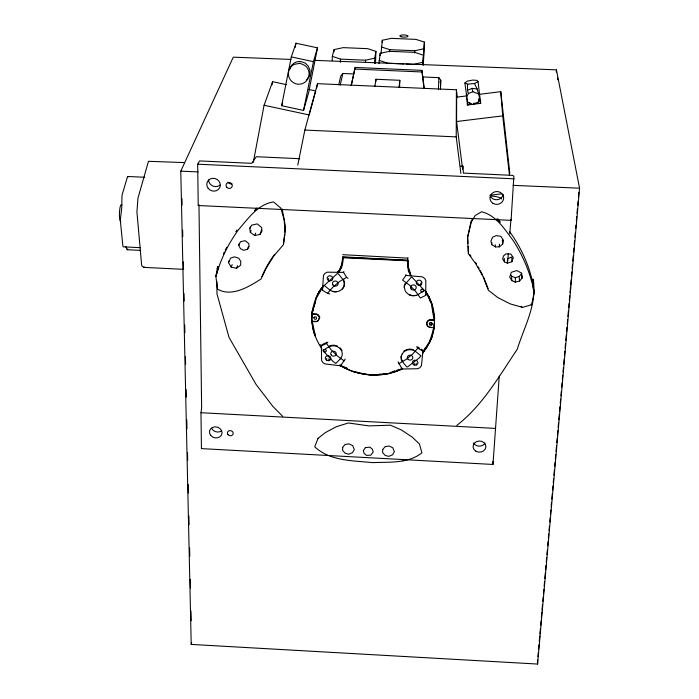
<?xml version="1.0" encoding="UTF-8"?>
<svg xmlns="http://www.w3.org/2000/svg" width="699" height="699" viewBox="0 0 699 699"><rect width="100%" height="100%" fill="white"/><g stroke="black" fill="none" stroke-linecap="round" stroke-linejoin="round"><path stroke-width="1.05" d="M416.193 365.044L417.539 364.013L418.002 362.554L416.927 360.632L414.551 360.168L413.022 361.025L412.296 362.571L412.908 364.135L414.166 365.009L416.193 365.044L416.202 363.297M460.851 173.422L456.229 136.89L456.403 89.769L317.529 83.688L304.851 130.058L297.774 165.147M462.563 168.922L456.587 121.53L456.665 97.152L466.347 95.946M471.056 103.784L467.386 104.999L467.378 100.979L467.386 104.999L480.659 103.356L478.046 81.626L477.172 80.402L472.812 80.07L467.281 81.145L464.896 82.971L466.574 95.256M507.404 263.165L504.477 261.88L502.668 259.041L503.455 256L505.989 253.868L510.82 253.999L513.319 257.564L511.913 261.749L507.404 263.165L507.422 259.897M531.161 280.002L533.04 279.338C537.601 303.82 524.241 326.59 517.26 349.229C499.182 376.088 482.86 405.228 456.823 425.385M425.726 295.389L425.831 280.718L424.87 278.604L422.371 276.848L405.918 275.45L402.554 280.098L409.483 285.14L415.171 290.723L420.344 298.001L425.726 295.389L425.848 294.707M521.9 275.292L522.031 278.202L519.567 280.998L515.32 282.143L515.364 277.704L511.485 276.105L510.436 274.55M311.929 313.842L316.743 313.921L318.517 315.013L319.714 317.084L318.194 320.797L316.464 321.689L312.191 321.566L311.728 320.937L312.235 311.081M467.579 84.168L474.472 83.531L477.172 88.965L479.593 97.904L477.976 102.482L472.463 104.614L467.439 101.967L466.478 97.563L468.33 93.517L467.482 90.32L467.579 84.168L464.896 82.971M491.79 244.694L490.908 241.024L492.612 237.214L496.176 235.598L500.807 236.341L503.586 240.421L502.642 244.108L499.322 246.869L495.381 246.896L491.79 244.694L491.825 242.667M332.226 60.699L332.331 56.331L334.07 49.594L343.253 47.637L367.718 48.677L375.922 51.385L375.503 63.251M334.017 51.752L334.07 49.594M340.413 62.351L340.5 59.127L332.331 56.331M414.166 365.009L414.219 363.2M429.946 325L429.317 323.497L429.806 322.824L431.248 322.51L432.358 323.654L431.694 325.035L429.946 325L430.007 322.947M431.694 325.035L431.755 323.113M440.466 88.913L440.737 80.263L438.867 77.659L422.502 76.942M312.191 321.566L311.728 320.937M365.472 62.351L365.542 60.201L374.76 58.157L375.922 51.385M499.322 246.869L499.409 244.213M374.577 63.513L374.76 58.157M375.913 81.364L375.983 79.258L399.837 80.298L399.531 87.611M378.963 63.592L380.204 53.334L389.465 51.298L414.743 52.373L423.463 55.186L423 65.007M380.125 55.509L380.204 53.334M381.016 53.377L382.318 40.271L391.318 38.349L415.922 39.389L424.407 42.062L423.323 64.876M382.239 42.447L382.318 40.271M440.405 89.455L440.737 80.263L440.064 82.29M312.095 315.057C310.775 327.228 315.485 338.945 321.924 349.019M312.173 312.96C313.432 303.436 316.586 293.65 323.121 286.354M434.35 324.319C434.123 335.083 428.985 344.834 422.668 353.266M434.428 322.23C434.865 311.474 431.921 300.203 425.534 291.431L431.999 304.65L428.968 296.926L425.088 290.435M389.623 51.831L389.701 49.664L381.243 46.912M438.413 89.428L438.867 77.659M408.155 260.019L407.534 260.273L407.622 258.132L408.277 257.957M414.795 52.906L414.9 50.739L423.926 48.729L424.407 42.062M345.21 359.068L340.535 365.813L325.14 363.943L323.2 362.868L321.619 360.658L321.348 344.991M422.851 64.404L423.463 55.186M423.157 64.911L423.926 48.729M434.603 320.85L434.158 320.308L429.85 320.186L428.068 321.086A4.107 3.713 2.2 0 0 427.797 326.328L429.466 327.403L433.756 327.709L434.306 327.123L434.595 317.232M329.745 293.947L327.525 293.318L322.51 290.277L322.554 289.578M322.51 290.277L323.48 275.345L324.948 273.344L327.307 272.173L343.585 272.392L346.582 277.346L348.067 278.429M423.917 88.03L421.89 70.346L355.144 67.454L351.186 85.593M499.243 376.114L492.978 464.451L201.443 448.618L200.971 412.716L201.644 408.242L198.97 205.235M507.762 261.042L508.33 253.449M509.772 233.903L510.952 219.215L511.074 220.36L198.228 205.523L197.677 164.195L199.608 160.927L251.692 163.33L256.28 156.716L299.784 158.708M511.074 220.36L513.879 176.297L512.769 175.379L463.428 173.099L462.913 166.205L460.737 166.109M556.264 72.032L556.43 69.856L314.891 60.367M337.608 271.832L339.181 270.382L341.89 264.056L342.676 257.197C342.79 262.466 341.566 267.813 338.386 272.112M537.636 659.987L537.583 664.05L191.203 644.417L180.779 171.159L233.291 57.161L290.95 59.424M537.924 656.728L538.309 652.385M538.597 649.118L538.981 644.775M539.27 641.516L539.75 636.081M539.943 633.906L540.414 628.471M540.703 625.212L541.087 620.861M541.375 617.601L541.856 612.167M542.048 609.991L542.529 604.556M542.808 601.297L543.193 596.946M543.481 593.687L543.866 589.336M544.154 586.077L544.538 581.725M544.827 578.466L545.307 573.031M545.587 569.772L545.971 565.421M546.26 562.162L546.644 557.819M546.933 554.552L547.317 550.209M547.701 545.858L548.077 541.515M548.365 538.247L548.75 533.905M549.038 530.646L549.423 526.295M549.807 521.943L550.192 517.601M550.48 514.342L550.856 509.99M551.144 506.731L551.528 502.38M551.817 499.121L552.297 493.686M552.586 490.427L552.97 486.076M553.259 482.817L553.634 478.466M553.923 475.206L554.403 469.772M554.691 466.513L555.076 462.161M555.364 458.902L555.749 454.551M556.028 451.292L556.509 445.857M556.797 442.598L557.182 438.247M557.47 434.988L557.854 430.645M558.143 427.377L558.527 423.035M558.807 419.776L559.287 414.341M559.576 411.073L559.96 406.731M560.249 403.472L560.633 399.12M560.921 395.861L561.297 391.51M561.681 387.167L562.066 382.816M562.354 379.557L562.739 375.206M563.027 371.947L563.411 367.595M563.7 364.336L564.172 358.902M564.46 355.642L564.844 351.291M565.133 348.032L565.517 343.69M565.806 340.422L566.286 334.987M566.566 331.728L566.95 327.385M567.239 324.118L567.623 319.775M567.911 316.516L568.392 311.072M568.68 307.813L569.065 303.471M569.344 300.203L569.729 295.86M570.017 292.601L570.498 287.167M570.69 284.991L571.17 279.556M571.459 276.297L571.843 271.946M572.123 268.687L572.507 264.336M572.796 261.077L573.276 255.642M573.564 252.383L573.949 248.031M574.237 244.772L574.613 240.421M574.901 237.162L575.286 232.819M575.67 228.468L575.959 225.209M576.343 220.858L576.727 216.515M577.016 213.247L577.391 208.905M577.68 205.646L578.064 201.295M578.449 196.943L578.833 192.601M537.583 664.05L579.567 188.197L556.43 69.856M342.746 257.616L343.226 257.782L342.79 262.763L341.575 267.656L338.936 272.304M421.244 349.124L422.991 350.19L421.436 365.813L419.688 367.857L417.67 368.731L402.135 369.002L398.037 361.794M462.537 169.219L462.913 166.205M328.679 360.684L330.269 359.775L330.898 358.141L330.225 356.656L328.504 355.642L326.45 356.044L325.332 357.434L325.489 359.015L326.538 360.247L328.679 360.684L328.871 358.937M399.024 87.41L399.837 80.298M283.488 243.785L284.624 234.357M284.877 232.269L285.507 227.026L282.186 209.001M326.538 360.247L326.765 358.43M328.408 280.526L327.324 279.207L327.193 277.503L328.39 276.157L329.648 275.729L331.894 276.323L332.89 278.438L331.99 280.351L330.015 280.972L328.408 280.526L328.687 278.438M432.043 335.337L431.737 337.495L430.112 340.177M330.269 359.775L330.522 358.045M217.581 266.581L215.886 276.559L217.564 289.203C231.989 297.328 248.73 286.756 261.042 279.015L266.109 268.215L273.79 255.974L283.392 244.737L285.052 233.248L284.213 219.897L280.788 208.075L273.458 201.889C257.634 204.536 248.337 218.368 238.525 229.683C228.25 243.846 220.438 259.644 215.886 276.559L218.333 268.093L218.184 266.45M374.839 86.353L375.983 79.258M319.714 317.084L318.421 320.439L316.647 321.418L312.2 321.269L315.38 335.931M311.815 314.733L316.131 299.12M295.205 47.462L296 43.216L317.495 47.855L308.661 92.486L303.532 110.433L281.636 105.724L291.317 56.907L296 43.216M404.048 287.219L404.642 284.056M253.265 162.491L264.082 105.261L272.619 81.669L286.284 84.614M272.016 84.867L272.619 81.669M303.532 110.433L313.44 61.687L317.495 47.855M316.664 87.952L317.529 83.688M351.291 85.444L355.144 67.454M531.616 304.755L534.316 292.112C530.585 273.903 523.464 256.647 513.485 240.972C504.678 229.438 496.674 215.589 481.611 211.745L475.154 215.537L471.283 222.142L467.535 237.599L468.321 253.632L475.739 263.733L483.035 276.568L488.33 290.207L497.802 297.556L510.183 303.873L522.52 307.385L531.616 304.755L531.074 304.187M340.203 85.129L342.859 73.482L353.773 73.954M338.718 84.832L340.806 75.911L342.859 73.482M422.633 352.584L429.562 341.741L434.289 327.01L431.702 337.713L429.92 341.898L422.546 353.344M191.203 644.417L191.657 642.591M343.585 272.392L343.864 271.483M249.796 228.59L251.631 225.157L257.267 223.89L261.627 227.507L261.994 231.037L259.941 234.445L254.654 235.546L250.321 232.33L249.796 228.59L250.321 226.904M312.13 312.698L313.414 308.74M317.923 294.891L318.893 291.929L323.279 286.197M281.636 105.724L282.606 102.762M340.535 365.813L340.797 365.027M238.787 245.227L240.5 241.714L245.139 240.674L248.783 243.567L249.106 246.581L247.411 249.394L243.558 250.277L240.299 248.564L238.787 245.227L239.46 243.339M247.411 249.394L248.372 246.721M259.941 234.445L261.531 230.032M315.074 303.017L312.252 310.863L312.401 313.038M318.595 293.213L319.303 291.256M427.902 344.205L426.783 347.281L423.847 350.339M433.109 329.893L434.228 326.826L433.965 323.707M223.549 253.999L224.309 251.972M228.468 262.588L230.6 258.088L234.401 256.856L238.735 258.176L240.771 261.417L240.631 265.218L236.445 268.355L231.151 267.044L228.468 262.588L229.246 260.613M250.321 232.33L251.107 230.373M198.228 205.523L198.883 204.65M231.151 267.044L232.182 264.572M254.654 235.546L255.685 233.09M236.445 268.355L237.564 265.699M411.23 275.686C408.443 271.133 407.412 265.611 408.102 260.377L408.382 267.298L410.636 273.886M144.204 266.878L143.863 267.385L141.88 265.961L141.617 264.947L136.925 211.884L137.991 198.053L148.468 161.312L184.405 162.587M315.686 298.753L319.286 291.474L323.585 285.41M225.305 250.093L226.791 247.28M420.929 284.912L421.986 282.99L421.602 281.487L420.178 280.255L418.185 280.229L416.875 281.068L416.193 282.78L416.84 284.336L418.474 285.358L420.929 284.912L420.92 282.929M472.629 218.638L471.074 221.426L467.675 237.013L468.007 243.296M315.826 298.91L323.445 286.057M422.502 352.68L423.594 350.889M424.677 349.107L425.761 347.324M256.323 208.075L254.698 210.722L257.826 208.119M342.431 289.098L344.161 286.293L344.642 282.955L343.532 279.329M306.59 79.931L309.57 75.396L310.015 70.363L308.364 66.291L305.437 63.181L300.989 61.591A10.031 9.917 65.8 0 0 289.884 69.245M235.781 231.727L236.952 229.988M515.364 277.704L519.174 276.481L521.804 273.361M327.525 293.318L332.873 287.149L339.338 281.68L346.582 277.346M422.834 351.195L417.836 348.163L412.506 354.201L406.023 359.452L398.911 363.672M321.295 345.996L326.468 343.489L327.892 342.143M422.493 291.85L424.241 290.688M403.83 351.134L406.687 349.596L409.955 349.054L413.31 349.596M474.472 83.531L478.046 81.626M322.248 344.546L326.791 342.353M390.322 372.742L395.101 370.61M328.906 346.276L330.854 345.428L334.244 345.184L337.46 346.066M467.482 90.32L472.035 88.371L477.172 88.965M507.43 258.805L511.808 257.014L511.913 261.749M468.33 93.517L472.874 91.752L478.02 93.736M339.225 365.105C358.124 376.647 382.702 378.578 402.668 368.583M346.136 367.7L340.23 365.297C358.762 376.866 382.903 377.958 402.641 368.784M402.869 460.72L405.901 459.724M385.402 373.572L382.37 374.463L379.164 374.297M396.543 370.304L401.602 368.819M342.667 256.83L407.534 260.273M422.956 62.237L413.668 64.369L406.11 64.046M217.136 268.346L218.333 268.093M343.226 257.782L407.919 260.797M479.252 94.348L500.764 91.665L509.798 173.221M456.587 121.53L502.721 115.868L500.764 91.665M489.92 195.231L501.768 193.841M389.168 373.581L371.073 375.092L353.161 371.711M415.957 295.52L412.506 295.738L409.256 294.829M509.658 231.684A154.593 140.385 5.9 0 1 529.693 271.291L532.254 280.185L532.586 283.567L533.8 283.541M473.861 103.199L480.659 103.356L480.458 99.398L480.571 100.027L478.92 101.696L478.771 98.917M389.701 49.664L414.9 50.739M340.5 59.127L365.542 60.201M403.952 63.95L387.762 63.251L379.076 60.35M354.812 69.061L421.768 71.962M180.779 171.159L198.21 171.902M513.101 185.357L579.567 188.197M304.851 130.058L456.229 136.89M197.677 164.195L514.149 178.83M127.934 176.498L144.693 177.275M407.622 258.132L342.728 254.689M342.825 257.258L407.936 260.43M140.289 247.673L123.478 246.861A4.404 0.821 -87.5 0 1 122.788 245.166L120.49 222.212A4.456 0.839 -87.7 0 1 120.569 217.738L121.748 207.821L121.906 197.992A4.456 0.83 -87.8 0 1 122.395 193.894L127.367 177.266A4.395 0.813 -87.9 0 1 128.188 176.908M127.218 249.744L140.7 250.399M143.863 267.385L183.688 269.333M200.971 412.716L495.652 428.417M312.331 314.174L316.498 314.471L318.298 315.555L319.417 317.521M434.691 319.889L429.745 319.618C425.944 320.439 425.647 325.856 429.326 327.097L431.073 327.246M469.999 102.875L468.068 102.666L467.404 101.399M332.444 291.413L336.044 291.902M308.346 89.367L315.703 90.949L309.15 114.942L264.082 105.261M291.317 56.907L313.44 61.687M344.284 367.394L347.359 368.321M356.971 372.104L359.924 373.301M522.031 278.202L521.533 273.047L516.744 270.574L511.353 272.261L509.711 277.11L511.825 280.614L515.32 282.143M520.79 306.354L522.52 307.385M417.731 347.001L419.487 348.067M344.126 360.85L337.364 355.913L331.317 350.033L326.468 343.489M496.744 218.857L500.196 222.282L497.854 218.796M282.728 416.386L272.837 406.372L256 384.328L229.001 337.337L216.961 293.763L216.856 281.365M416.604 346.678L417.836 348.163M469.754 254.471L470.995 256.21M475.355 262.3L476.604 264.039M340.203 347.884L342.003 350.496M402.205 361.252L401.226 359.478L400.929 356.429M478.125 266.835L479.147 268.687M480.161 270.548L482.703 275.196M430.837 302.178L432.393 305.035L432.742 309.185M313.624 331.492L315.039 334.323M320.247 344.686L321.191 346.564M410.645 275.825L408.347 270.932L407.395 260.902M483.594 277.092L488.19 288.696M125.846 246.546L126.956 249.403A4.343 0.795 -87.5 0 0 127.777 248.853M315.004 335.966L313.606 331.71L311.798 320.928M429.003 296.699L430.409 301.776M432.934 310.915L434.629 317.014M533.04 279.338L533.73 282.09M472.035 88.371L472.874 91.752M557.418 77.738L557.837 79.861M431.528 304.869L434.158 320.308M466.853 97.301L467.273 100.376M421.89 70.346L424.31 88.502M532.586 283.567L533.363 289.5M456.403 89.769L457.347 97.31M502.721 115.868L509.492 175.397M402.056 368.198L402.135 369.002M519.174 276.481L519.567 280.998M405.839 274.524L405.918 275.45M511.485 276.105L511.825 280.614M504.241 258.35L504.477 261.88M502.363 239.792L502.642 244.108M313.335 327.149L313.475 329.325M495.268 244.729L495.381 246.896M468.173 246.441L468.505 252.732M492.865 461.41L492.978 464.451M181.95 198.516L182.09 205.06M182.64 230.154L182.78 236.699M183.33 261.802L183.479 268.346M184.02 293.44L184.195 301.077M184.719 325.079L184.886 332.715M185.41 356.726L185.576 364.362M186.126 389.457L186.292 397.093M186.79 420.003L186.983 428.732M187.507 452.742L187.673 460.379M188.197 484.381L188.389 493.11M188.896 516.019L189.08 524.748M189.586 547.666L189.779 556.395M190.277 579.305L190.469 588.034M190.967 610.943L191.185 620.764M466.399 93.579L466.478 97.563M491.476 196.087A10.24 2.918 3.3 0 1 501.716 198.97M221.74 430.759A6.308 5.478 14.5 0 1 211.614 428.26M219.993 185.052A6.798 6.282 23.6 0 1 212.732 185.943A6.798 6.282 23.6 0 1 208.617 179.914M231.928 183.758A3.137 2.91 22.4 0 1 228.127 182.256M503.228 194.523A6.841 6.396 -6.4 0 1 497.356 199.678A6.841 6.396 -6.4 0 1 490.349 196.174M485.019 443.079A6.361 5.557 0.2 0 1 479.269 446.128A6.361 5.557 0.2 0 1 473.599 442.974M120.848 221.312A8.371 1.573 -87.7 0 1 119.52 211.666A8.371 1.573 -87.7 0 1 121.941 205.296M261.898 276.586A125.514 113.605 6.1 0 1 274.707 254.218M342.667 447.36L342.632 450.479L345.219 453.249L348.757 454.201L352.445 452.69L354.314 449.64L352.707 445.647L349.037 443.856L345.035 444.485L342.667 447.36M382.711 449.527L382.633 452.646L385.201 455.416L388.731 456.368L392.454 454.857L394.358 451.807L392.794 447.814L389.142 446.014L385.114 446.652L382.711 449.527M313.973 317.433L313.86 318.246L314.996 319.382L316.595 318.91L316.228 316.892L314.471 316.857L313.973 317.433M344.31 283.558L343.786 286.407A8.991 8.213 9.8 0 1 329.474 289.692L324.266 285.437L337.302 273.606L338.229 273.685L343.183 279.749L344.31 283.558M404.966 284.484L404.363 287.254L405.036 290.4A9.017 8.239 3.3 0 0 418.771 294.122L424.302 290.391L412.113 277.285L411.187 277.267L404.966 284.484M402.152 353.982C399.382 358.902 403.769 363.506 406.844 366.931L407.596 366.923L419.007 358.08L420.973 355.878L415.922 351.746A8.842 7.916 3.8 0 0 402.152 353.982M318.036 438.334L314.742 446.801C329.963 461.165 353.012 460.606 372.654 462.633C389.326 461.847 408.085 463.839 421.943 452.812L419.391 443.909L412.227 437.12L401.243 429.859L390.453 425.193L368.985 425.901L348.347 422.974L336.341 426.722L325.35 432.602L318.036 438.334M421.322 289.36L420.58 290.784L421.654 291.902L423.716 291.177L423.716 290.068L422.825 289.168L421.322 289.36M323.838 349.552L323.244 350.671L323.838 351.789L325.218 352.051L326.337 351.143L326.066 349.919L323.838 349.552M365.411 447.622L363.297 450.663L364.162 453.511L366.521 455.364L370.776 455.18L373.214 451.982L372.357 449.116L369.911 447.159L365.411 447.622M340.186 358.998L335.791 363.445L333.283 361.663L322.999 350.662C326.992 347.621 332.095 344.126 337.25 346.634A8.816 7.89 9 0 1 340.186 358.998M299.932 63.26L294.104 64.404A10.476 10.354 64.7 0 0 290.286 79.756A10.476 10.354 64.7 0 0 305.961 81.381A10.476 10.354 64.7 0 0 305.044 65.54L299.932 63.26M407.797 359.015A2.77 2.481 3.8 0 0 412.576 358.701A2.77 2.481 3.8 0 0 409.824 355.144A2.77 2.481 3.8 0 0 407.797 359.015M333.004 285.052A2.813 2.569 9.8 0 0 337.844 284.711A2.813 2.569 9.8 0 0 334.97 281.024A2.813 2.569 9.8 0 0 333.004 285.052M331.265 355.075A2.761 2.473 9 0 0 336.001 354.76A2.761 2.473 9 0 0 333.196 351.213A2.761 2.473 9 0 0 331.265 355.075M411.099 288.914A2.822 2.578 3.3 0 0 415.975 288.573A2.822 2.578 3.3 0 0 413.17 284.877A2.822 2.578 3.3 0 0 411.099 288.914M208.153 188.284A6.841 6.326 23.4 0 0 219.783 187.542A6.841 6.326 23.4 0 0 212.706 178.324A6.841 6.326 23.4 0 0 208.153 188.284M226.668 187.105A3.154 2.927 22.2 0 0 232.042 186.755A3.154 2.927 22.2 0 0 228.783 182.5A3.154 2.927 22.2 0 0 226.668 187.105M492.978 203.365A6.894 6.431 -6.3 0 0 503.682 198.298A6.894 6.431 -6.3 0 0 493.774 192.234A6.894 6.431 -6.3 0 0 492.978 203.365M475.94 451.231A6.405 5.583 0.2 0 0 485.875 446.941A6.405 5.583 0.2 0 0 476.631 441.585A6.405 5.583 0.2 0 0 475.94 451.231M227.979 434.586A2.927 2.543 13.7 0 0 232.977 434.332A2.927 2.543 13.7 0 0 229.945 430.61A2.927 2.543 13.7 0 0 227.979 434.586M210.731 435.433A6.352 5.505 14.4 0 0 221.557 434.9A6.352 5.505 14.4 0 0 214.969 426.836A6.352 5.505 14.4 0 0 210.731 435.433M401.2 36.759A4.133 1.092 2.1 0 0 407.998 36.392A4.133 1.092 2.1 0 0 402.641 34.959A4.133 1.092 2.1 0 0 401.2 36.759"/></g></svg>
